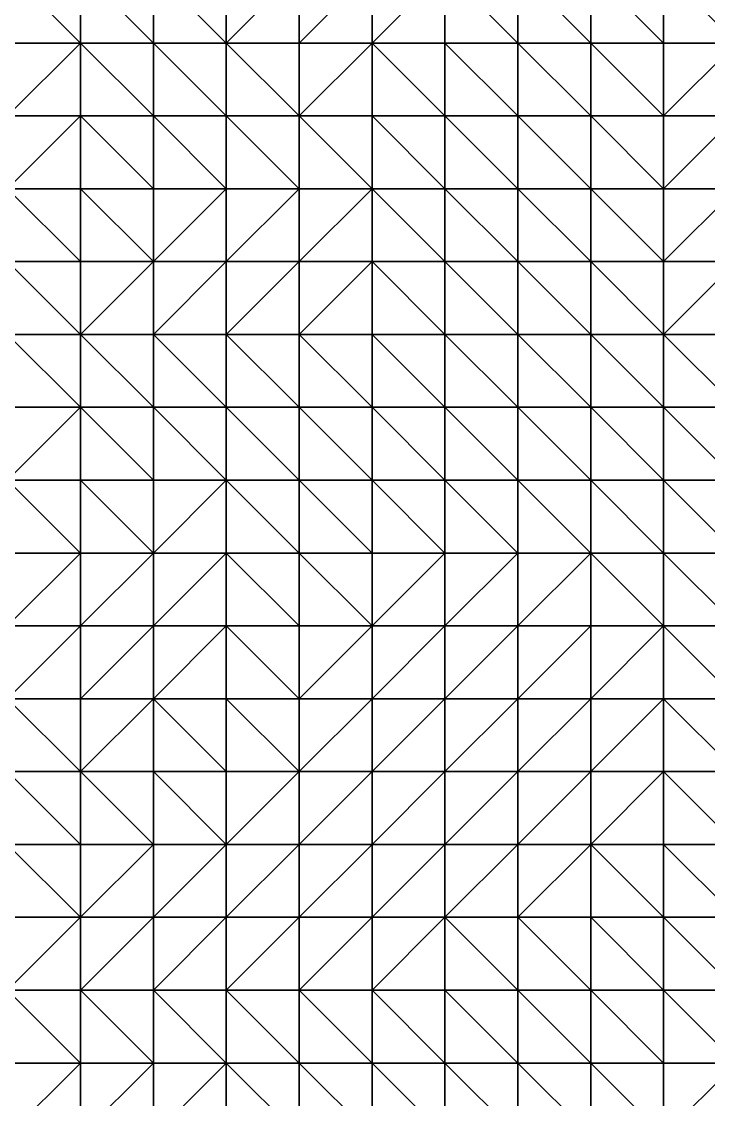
# Model space of a CAD drawing. Header units: metres. Extents: x -315 to 301, y -240 to 232.
# Drawn here: x 70.5 to 145.9, y -4 to 114.4 of the extents above; entities that cross this region are included whole.
import ezdxf

# ---------------------------------------------------------------- set-up
doc = ezdxf.new("R2010")
doc.units = ezdxf.units.M

msp = doc.modelspace()

# ---------------------------------------------------------------- linework, layer by layer
for points in [[(69, 120, -338.0451), (77, 112, -338.5157), (77, 120, -337.1039), (77.0001, 120.0001, -337.1039)], [(69, 120, -338.0451), (69, 112, -344.1628), (77, 112, -338.5157), (77.0001, 112.0001, -338.5156)], [(77, 120, -337.1039), (85, 112, -338.0451), (85, 120, -338.9863), (85.0001, 120.0001, -338.9862)], [(77, 120, -337.1039), (77, 112, -338.5157), (85, 112, -338.0451), (85.0001, 112.0001, -338.045)], [(85, 120, -338.9863), (93, 112, -341.8098), (93, 120, -344.6334), (93.0001, 120.0001, -344.6333)], [(85, 120, -338.9863), (85, 112, -338.0451), (93, 112, -341.8098), (93.0001, 112.0001, -341.8098)], [(93, 112, -341.8098), (101, 112, -348.8687), (101, 120, -352.6334), (101.0001, 120.0001, -352.6333)], [(93, 112, -341.8098), (101, 120, -352.6334), (93, 120, -344.6334), (93.0001, 120.0001, -344.6333)], [(101, 112, -348.8687), (109, 112, -356.8687), (109, 120, -362.5158), (109.0001, 120.0001, -362.5157)], [(101, 112, -348.8687), (109, 120, -362.5158), (101, 120, -352.6334), (101.0001, 120.0001, -352.6333)], [(109, 112, -356.8687), (117, 112, -364.8687), (117, 120, -372.8687), (117.0001, 120.0001, -372.8686)], [(109, 112, -356.8687), (117, 120, -372.8687), (109, 120, -362.5158), (109.0001, 120.0001, -362.5157)], [(125, 112, -371.9275), (125, 120, -382.2804), (117, 120, -372.8687), (117.0001, 120.0001, -372.8686)], [(125, 112, -371.9275), (117, 120, -372.8687), (117, 112, -364.8687), (117.0001, 112.0001, -364.8686)], [(133, 112, -380.8687), (133, 120, -391.6922), (125, 120, -382.2804), (125.0001, 120.0001, -382.2803)], [(133, 112, -380.8687), (125, 120, -382.2804), (125, 112, -371.9275), (125.0001, 112.0001, -371.9274)], [(141, 112, -390.2804), (141, 120, -398.2804), (133, 120, -391.6922), (133.0001, 120.0001, -391.6921)], [(141, 112, -390.2804), (133, 120, -391.6922), (133, 112, -380.8687), (133.0001, 112.0001, -380.8686)], [(149, 112, -397.8098), (149, 120, -401.5745), (141, 120, -398.2804), (141.0001, 120.0001, -398.2803)], [(149, 112, -397.8098), (141, 120, -398.2804), (141, 112, -390.2804), (141.0001, 112.0001, -390.2803)], [(69, 104, -349.3393), (77, 104, -341.3393), (77, 112, -338.5157), (77.0001, 112.0001, -338.5156)], [(69, 104, -349.3393), (77, 112, -338.5157), (69, 112, -344.1628), (69.0001, 112.0001, -344.1627)], [(77, 112, -338.5157), (85, 104, -339.4569), (85, 112, -338.0451), (85.0001, 112.0001, -338.045)], [(77, 112, -338.5157), (77, 104, -341.3393), (85, 104, -339.4569), (85.0001, 104.0001, -339.4568)], [(85, 112, -338.0451), (93, 104, -342.751), (93, 112, -341.8098), (93.0001, 112.0001, -341.8098)], [(85, 112, -338.0451), (85, 104, -339.4569), (93, 104, -342.751), (93.0001, 104.0001, -342.7509)], [(93, 112, -341.8098), (101, 104, -348.8687), (101, 112, -348.8687), (101.0001, 112.0001, -348.8686)], [(93, 112, -341.8098), (93, 104, -342.751), (101, 104, -348.8687), (101.0001, 104.0001, -348.8686)], [(101, 104, -348.8687), (109, 104, -355.9275), (109, 112, -356.8687), (109.0001, 112.0001, -356.8686)], [(101, 104, -348.8687), (109, 112, -356.8687), (101, 112, -348.8687), (101.0001, 112.0001, -348.8686)], [(109, 112, -356.8687), (117, 104, -361.104), (117, 112, -364.8687), (117.0001, 112.0001, -364.8686)], [(109, 112, -356.8687), (109, 104, -355.9275), (117, 104, -361.104), (117.0001, 104.0001, -361.1039)], [(117, 112, -364.8687), (125, 104, -365.8098), (125, 112, -371.9275), (125.0001, 112.0001, -371.9274)], [(117, 112, -364.8687), (117, 104, -361.104), (125, 104, -365.8098), (125.0001, 104.0001, -365.8098)], [(133, 104, -370.9863), (133, 112, -380.8687), (125, 112, -371.9275), (125.0001, 112.0001, -371.9274)], [(133, 104, -370.9863), (125, 112, -371.9275), (125, 104, -365.8098), (125.0001, 104.0001, -365.8098)], [(141, 104, -379.9275), (141, 112, -390.2804), (133, 112, -380.8687), (133.0001, 112.0001, -380.8686)], [(141, 104, -379.9275), (133, 112, -380.8687), (133, 104, -370.9863), (133.0001, 104.0001, -370.9862)], [(141, 104, -379.9275), (149, 104, -390.2804), (149, 112, -397.8098), (149.0001, 112.0001, -397.8098)], [(141, 104, -379.9275), (149, 112, -397.8098), (141, 112, -390.2804), (141.0001, 112.0001, -390.2803)], [(69, 96, -354.0451), (77, 96, -346.9863), (77, 104, -341.3393), (77.0001, 104.0001, -341.3392)], [(69, 96, -354.0451), (77, 104, -341.3393), (69, 104, -349.3393), (69.0001, 104.0001, -349.3392)], [(77, 104, -341.3393), (85, 96, -344.6334), (85, 104, -339.4569), (85.0001, 104.0001, -339.4568)], [(77, 104, -341.3393), (77, 96, -346.9863), (85, 96, -344.6334), (85.0001, 96.0001, -344.6333)], [(85, 104, -339.4569), (93, 96, -348.3981), (93, 104, -342.751), (93.0001, 104.0001, -342.7509)], [(85, 104, -339.4569), (85, 96, -344.6334), (93, 96, -348.3981), (93.0001, 96.0001, -348.398)], [(93, 104, -342.751), (101, 96, -354.0451), (101, 104, -348.8687), (101.0001, 104.0001, -348.8686)], [(93, 104, -342.751), (93, 96, -348.3981), (101, 96, -354.0451), (101.0001, 96.0001, -354.045)], [(101, 104, -348.8687), (109, 96, -359.2216), (109, 104, -355.9275), (109.0001, 104.0001, -355.9274)], [(101, 104, -348.8687), (101, 96, -354.0451), (109, 96, -359.2216), (109.0001, 96.0001, -359.2215)], [(109, 104, -355.9275), (117, 96, -361.5745), (117, 104, -361.104), (117.0001, 104.0001, -361.1039)], [(109, 104, -355.9275), (109, 96, -359.2216), (117, 96, -361.5745), (117.0001, 96.0001, -361.5745)], [(117, 104, -361.104), (125, 96, -362.5158), (125, 104, -365.8098), (125.0001, 104.0001, -365.8098)], [(117, 104, -361.104), (117, 96, -361.5745), (125, 96, -362.5158), (125.0001, 96.0001, -362.5157)], [(125, 104, -365.8098), (133, 96, -363.9275), (133, 104, -370.9863), (133.0001, 104.0001, -370.9862)], [(125, 104, -365.8098), (125, 96, -362.5158), (133, 96, -363.9275), (133.0001, 96.0001, -363.9274)], [(141, 96, -369.5745), (141, 104, -379.9275), (133, 104, -370.9863), (133.0001, 104.0001, -370.9862)], [(141, 96, -369.5745), (133, 104, -370.9863), (133, 96, -363.9275), (133.0001, 96.0001, -363.9274)], [(141, 96, -369.5745), (149, 96, -380.3981), (149, 104, -390.2804), (149.0001, 104.0001, -390.2803)], [(141, 96, -369.5745), (149, 104, -390.2804), (141, 104, -379.9275), (141.0001, 104.0001, -379.9274)], [(69, 96, -354.0451), (77, 88, -356.8687), (77, 96, -346.9863), (77.0001, 96.0001, -346.9862)], [(69, 96, -354.0451), (69, 88, -361.104), (77, 88, -356.8687), (77.0001, 88.0001, -356.8686)], [(77, 96, -346.9863), (85, 88, -355.4569), (85, 96, -344.6334), (85.0001, 96.0001, -344.6333)], [(77, 96, -346.9863), (77, 88, -356.8687), (85, 88, -355.4569), (85.0001, 88.0001, -355.4568)], [(85, 88, -355.4569), (93, 88, -358.751), (93, 96, -348.3981), (93.0001, 96.0001, -348.398)], [(85, 88, -355.4569), (93, 96, -348.3981), (85, 96, -344.6334), (85.0001, 96.0001, -344.6333)], [(93, 88, -358.751), (101, 88, -363.4569), (101, 96, -354.0451), (101.0001, 96.0001, -354.045)], [(93, 88, -358.751), (101, 96, -354.0451), (93, 96, -348.3981), (93.0001, 96.0001, -348.398)], [(101, 88, -363.4569), (109, 88, -365.8098), (109, 96, -359.2216), (109.0001, 96.0001, -359.2215)], [(101, 88, -363.4569), (109, 96, -359.2216), (101, 96, -354.0451), (101.0001, 96.0001, -354.045)], [(109, 96, -359.2216), (117, 88, -364.3981), (117, 96, -361.5745), (117.0001, 96.0001, -361.5745)], [(109, 96, -359.2216), (109, 88, -365.8098), (117, 88, -364.3981), (117.0001, 88.0001, -364.398)], [(117, 96, -361.5745), (125, 88, -361.5745), (125, 96, -362.5158), (125.0001, 96.0001, -362.5157)], [(117, 96, -361.5745), (117, 88, -364.3981), (125, 88, -361.5745), (125.0001, 88.0001, -361.5745)], [(125, 96, -362.5158), (133, 88, -359.6922), (133, 96, -363.9275), (133.0001, 96.0001, -363.9274)], [(125, 96, -362.5158), (125, 88, -361.5745), (133, 88, -359.6922), (133.0001, 88.0001, -359.6921)], [(133, 96, -363.9275), (141, 88, -361.5745), (141, 96, -369.5745), (141.0001, 96.0001, -369.5745)], [(133, 96, -363.9275), (133, 88, -359.6922), (141, 88, -361.5745), (141.0001, 88.0001, -361.5745)], [(141, 88, -361.5745), (149, 88, -370.0451), (149, 96, -380.3981), (149.0001, 96.0001, -380.398)], [(141, 88, -361.5745), (149, 96, -380.3981), (141, 96, -369.5745), (141.0001, 96.0001, -369.5745)], [(69, 88, -361.104), (77, 80, -368.6334), (77, 88, -356.8687), (77.0001, 88.0001, -356.8686)], [(69, 88, -361.104), (69, 80, -371.9275), (77, 80, -368.6334), (77.0001, 80.0001, -368.6333)], [(77, 80, -368.6334), (85, 80, -368.6334), (85, 88, -355.4569), (85.0001, 88.0001, -355.4568)], [(77, 80, -368.6334), (85, 88, -355.4569), (77, 88, -356.8687), (77.0001, 88.0001, -356.8686)], [(85, 80, -368.6334), (93, 80, -370.5157), (93, 88, -358.751), (93.0001, 88.0001, -358.7509)], [(85, 80, -368.6334), (93, 88, -358.751), (85, 88, -355.4569), (85.0001, 88.0001, -355.4568)], [(93, 80, -370.5157), (101, 80, -372.3981), (101, 88, -363.4569), (101.0001, 88.0001, -363.4568)], [(93, 80, -370.5157), (101, 88, -363.4569), (93, 88, -358.751), (93.0001, 88.0001, -358.7509)], [(101, 80, -372.3981), (109, 80, -372.3981), (109, 88, -365.8098), (109.0001, 88.0001, -365.8098)], [(101, 80, -372.3981), (109, 88, -365.8098), (101, 88, -363.4569), (101.0001, 88.0001, -363.4568)], [(109, 88, -365.8098), (117, 80, -368.6334), (117, 88, -364.3981), (117.0001, 88.0001, -364.398)], [(109, 88, -365.8098), (109, 80, -372.3981), (117, 80, -368.6334), (117.0001, 80.0001, -368.6333)], [(117, 88, -364.3981), (125, 80, -362.9863), (125, 88, -361.5745), (125.0001, 88.0001, -361.5745)], [(117, 88, -364.3981), (117, 80, -368.6334), (125, 80, -362.9863), (125.0001, 80.0001, -362.9862)], [(125, 88, -361.5745), (133, 80, -358.2804), (133, 88, -359.6922), (133.0001, 88.0001, -359.6921)], [(125, 88, -361.5745), (125, 80, -362.9863), (133, 80, -358.2804), (133.0001, 80.0001, -358.2803)], [(133, 88, -359.6922), (141, 80, -356.8687), (141, 88, -361.5745), (141.0001, 88.0001, -361.5745)], [(133, 88, -359.6922), (133, 80, -358.2804), (141, 80, -356.8687), (141.0001, 80.0001, -356.8686)], [(141, 80, -356.8687), (149, 80, -362.5158), (149, 88, -370.0451), (149.0001, 88.0001, -370.045)], [(141, 80, -356.8687), (149, 88, -370.0451), (141, 88, -361.5745), (141.0001, 88.0001, -361.5745)], [(69, 80, -371.9275), (77, 72, -366.751), (77, 80, -368.6334), (77.0001, 80.0001, -368.6333)], [(69, 80, -371.9275), (69, 72, -368.1628), (77, 72, -366.751), (77.0001, 72.0001, -366.7509)], [(77, 80, -368.6334), (85, 72, -369.5745), (85, 80, -368.6334), (85.0001, 80.0001, -368.6333)], [(77, 80, -368.6334), (77, 72, -366.751), (85, 72, -369.5745), (85.0001, 72.0001, -369.5745)], [(85, 80, -368.6334), (93, 72, -373.8098), (93, 80, -370.5157), (93.0001, 80.0001, -370.5156)], [(85, 80, -368.6334), (85, 72, -369.5745), (93, 72, -373.8098), (93.0001, 72.0001, -373.8098)], [(93, 80, -370.5157), (101, 72, -376.1628), (101, 80, -372.3981), (101.0001, 80.0001, -372.398)], [(93, 80, -370.5157), (93, 72, -373.8098), (101, 72, -376.1628), (101.0001, 72.0001, -376.1627)], [(101, 80, -372.3981), (109, 72, -375.6922), (109, 80, -372.3981), (109.0001, 80.0001, -372.398)], [(101, 80, -372.3981), (101, 72, -376.1628), (109, 72, -375.6922), (109.0001, 72.0001, -375.6921)], [(109, 80, -372.3981), (117, 72, -371.4569), (117, 80, -368.6334), (117.0001, 80.0001, -368.6333)], [(109, 80, -372.3981), (109, 72, -375.6922), (117, 72, -371.4569), (117.0001, 72.0001, -371.4568)], [(117, 80, -368.6334), (125, 72, -365.3393), (125, 80, -362.9863), (125.0001, 80.0001, -362.9862)], [(117, 80, -368.6334), (117, 72, -371.4569), (125, 72, -365.3393), (125.0001, 72.0001, -365.3392)], [(125, 80, -362.9863), (133, 72, -358.751), (133, 80, -358.2804), (133.0001, 80.0001, -358.2803)], [(125, 80, -362.9863), (125, 72, -365.3393), (133, 72, -358.751), (133.0001, 72.0001, -358.7509)], [(133, 80, -358.2804), (141, 72, -355.4569), (141, 80, -356.8687), (141.0001, 80.0001, -356.8686)], [(133, 80, -358.2804), (133, 72, -358.751), (141, 72, -355.4569), (141.0001, 72.0001, -355.4568)], [(141, 80, -356.8687), (149, 72, -358.2804), (149, 80, -362.5158), (149.0001, 80.0001, -362.5157)], [(141, 80, -356.8687), (141, 72, -355.4569), (149, 72, -358.2804), (149.0001, 72.0001, -358.2803)], [(77, 72, -366.751), (69, 72, -368.1628), (69, 64, -346.5157), (69.0001, 64.0001, -346.5156)], [(77, 72, -366.751), (69, 64, -346.5157), (77, 64, -348.8687), (77.0001, 64.0001, -348.8686)], [(85, 64, -356.8687), (85, 72, -369.5745), (77, 72, -366.751), (77.0001, 72.0001, -366.7509)], [(85, 64, -356.8687), (77, 72, -366.751), (77, 64, -348.8687), (77.0001, 64.0001, -348.8686)], [(93, 64, -367.6922), (93, 72, -373.8098), (85, 72, -369.5745), (85.0001, 72.0001, -369.5745)], [(93, 64, -367.6922), (85, 72, -369.5745), (85, 64, -356.8687), (85.0001, 64.0001, -356.8686)], [(93, 72, -373.8098), (101, 64, -373.8098), (101, 72, -376.1628), (101.0001, 72.0001, -376.1627)], [(93, 72, -373.8098), (93, 64, -367.6922), (101, 64, -373.8098), (101.0001, 64.0001, -373.8098)], [(101, 72, -376.1628), (109, 64, -374.751), (109, 72, -375.6922), (109.0001, 72.0001, -375.6921)], [(101, 72, -376.1628), (101, 64, -373.8098), (109, 64, -374.751), (109.0001, 64.0001, -374.7509)], [(109, 72, -375.6922), (117, 64, -371.4569), (117, 72, -371.4569), (117.0001, 72.0001, -371.4568)], [(109, 72, -375.6922), (109, 64, -374.751), (117, 64, -371.4569), (117.0001, 64.0001, -371.4568)], [(117, 72, -371.4569), (125, 64, -366.2804), (125, 72, -365.3393), (125.0001, 72.0001, -365.3392)], [(117, 72, -371.4569), (117, 64, -371.4569), (125, 64, -366.2804), (125.0001, 64.0001, -366.2803)], [(125, 72, -365.3393), (133, 64, -360.6334), (133, 72, -358.751), (133.0001, 72.0001, -358.7509)], [(125, 72, -365.3393), (125, 64, -366.2804), (133, 64, -360.6334), (133.0001, 64.0001, -360.6333)], [(133, 72, -358.751), (141, 64, -355.9275), (141, 72, -355.4569), (141.0001, 72.0001, -355.4568)], [(133, 72, -358.751), (133, 64, -360.6334), (141, 64, -355.9275), (141.0001, 64.0001, -355.9274)], [(141, 72, -355.4569), (149, 64, -357.3393), (149, 72, -358.2804), (149.0001, 72.0001, -358.2803)], [(141, 72, -355.4569), (141, 64, -355.9275), (149, 64, -357.3393), (149.0001, 64.0001, -357.3392)], [(77, 56, -335.6922), (77, 64, -348.8687), (69, 64, -346.5157), (69.0001, 64.0001, -346.5156)], [(77, 56, -335.6922), (69, 64, -346.5157), (69, 56, -328.6334), (69.0001, 56.0001, -328.6333)], [(85, 56, -347.9275), (85, 64, -356.8687), (77, 64, -348.8687), (77.0001, 64.0001, -348.8686)], [(85, 56, -347.9275), (77, 64, -348.8687), (77, 56, -335.6922), (77.0001, 56.0001, -335.6921)], [(85, 56, -347.9275), (93, 56, -362.0451), (93, 64, -367.6922), (93.0001, 64.0001, -367.6921)], [(85, 56, -347.9275), (93, 64, -367.6922), (85, 64, -356.8687), (85.0001, 64.0001, -356.8686)], [(93, 64, -367.6922), (101, 56, -369.5745), (101, 64, -373.8098), (101.0001, 64.0001, -373.8098)], [(93, 64, -367.6922), (93, 56, -362.0451), (101, 56, -369.5745), (101.0001, 56.0001, -369.5745)], [(101, 64, -373.8098), (109, 56, -370.0451), (109, 64, -374.751), (109.0001, 64.0001, -374.7509)], [(101, 64, -373.8098), (101, 56, -369.5745), (109, 56, -370.0451), (109.0001, 56.0001, -370.045)], [(109, 64, -374.751), (117, 56, -367.6922), (117, 64, -371.4569), (117.0001, 64.0001, -371.4568)], [(109, 64, -374.751), (109, 56, -370.0451), (117, 56, -367.6922), (117.0001, 56.0001, -367.6921)], [(117, 64, -371.4569), (125, 56, -363.4569), (125, 64, -366.2804), (125.0001, 64.0001, -366.2803)], [(117, 64, -371.4569), (117, 56, -367.6922), (125, 56, -363.4569), (125.0001, 56.0001, -363.4568)], [(125, 64, -366.2804), (133, 56, -358.751), (133, 64, -360.6334), (133.0001, 64.0001, -360.6333)], [(125, 64, -366.2804), (125, 56, -363.4569), (133, 56, -358.751), (133.0001, 56.0001, -358.7509)], [(133, 64, -360.6334), (141, 56, -354.9863), (141, 64, -355.9275), (141.0001, 64.0001, -355.9274)], [(133, 64, -360.6334), (133, 56, -358.751), (141, 56, -354.9863), (141.0001, 56.0001, -354.9862)], [(141, 64, -355.9275), (149, 56, -355.9275), (149, 64, -357.3393), (149.0001, 64.0001, -357.3392)], [(141, 64, -355.9275), (141, 56, -354.9863), (149, 56, -355.9275), (149.0001, 56.0001, -355.9274)], [(69, 48, -322.9863), (77, 48, -331.9275), (77, 56, -335.6922), (77.0001, 56.0001, -335.6921)], [(69, 48, -322.9863), (77, 56, -335.6922), (69, 56, -328.6334), (69.0001, 56.0001, -328.6333)], [(77, 48, -331.9275), (85, 48, -345.5745), (85, 56, -347.9275), (85.0001, 56.0001, -347.9274)], [(77, 48, -331.9275), (85, 56, -347.9275), (77, 56, -335.6922), (77.0001, 56.0001, -335.6921)], [(85, 48, -345.5745), (93, 48, -357.8098), (93, 56, -362.0451), (93.0001, 56.0001, -362.045)], [(85, 48, -345.5745), (93, 56, -362.0451), (85, 56, -347.9275), (85.0001, 56.0001, -347.9274)], [(93, 56, -362.0451), (101, 48, -362.5158), (101, 56, -369.5745), (101.0001, 56.0001, -369.5745)], [(93, 56, -362.0451), (93, 48, -357.8098), (101, 48, -362.5158), (101.0001, 48.0001, -362.5157)], [(109, 48, -361.5745), (109, 56, -370.0451), (101, 56, -369.5745), (101.0001, 56.0001, -369.5745)], [(109, 48, -361.5745), (101, 56, -369.5745), (101, 48, -362.5158), (101.0001, 48.0001, -362.5157)], [(117, 56, -367.6922), (109, 56, -370.0451), (109, 48, -361.5745), (109.0001, 48.0001, -361.5745)], [(117, 56, -367.6922), (109, 48, -361.5745), (117, 48, -358.751), (117.0001, 48.0001, -358.7509)], [(125, 56, -363.4569), (117, 56, -367.6922), (117, 48, -358.751), (117.0001, 48.0001, -358.7509)], [(125, 56, -363.4569), (117, 48, -358.751), (125, 48, -354.9863), (125.0001, 48.0001, -354.9862)], [(133, 56, -358.751), (125, 56, -363.4569), (125, 48, -354.9863), (125.0001, 48.0001, -354.9862)], [(133, 56, -358.751), (125, 48, -354.9863), (133, 48, -352.1628), (133.0001, 48.0001, -352.1627)], [(133, 56, -358.751), (141, 48, -350.2804), (141, 56, -354.9863), (141.0001, 56.0001, -354.9862)], [(133, 56, -358.751), (133, 48, -352.1628), (141, 48, -350.2804), (141.0001, 48.0001, -350.2803)], [(141, 56, -354.9863), (149, 48, -351.2216), (149, 56, -355.9275), (149.0001, 56.0001, -355.9274)], [(141, 56, -354.9863), (141, 48, -350.2804), (149, 48, -351.2216), (149.0001, 48.0001, -351.2215)], [(69, 40, -325.3393), (77, 40, -332.3981), (77, 48, -331.9275), (77.0001, 48.0001, -331.9274)], [(69, 40, -325.3393), (77, 48, -331.9275), (69, 48, -322.9863), (69.0001, 48.0001, -322.9862)], [(77, 40, -332.3981), (85, 40, -343.2216), (85, 48, -345.5745), (85.0001, 48.0001, -345.5745)], [(77, 40, -332.3981), (85, 48, -345.5745), (77, 48, -331.9275), (77.0001, 48.0001, -331.9274)], [(85, 40, -343.2216), (93, 40, -351.2216), (93, 48, -357.8098), (93.0001, 48.0001, -357.8098)], [(85, 40, -343.2216), (93, 48, -357.8098), (85, 48, -345.5745), (85.0001, 48.0001, -345.5745)], [(101, 40, -352.6334), (101, 48, -362.5158), (93, 48, -357.8098), (93.0001, 48.0001, -357.8098)], [(101, 40, -352.6334), (93, 48, -357.8098), (93, 40, -351.2216), (93.0001, 40.0001, -351.2215)], [(109, 48, -361.5745), (101, 48, -362.5158), (101, 40, -352.6334), (101.0001, 40.0001, -352.6333)], [(109, 48, -361.5745), (101, 40, -352.6334), (109, 40, -350.2804), (109.0001, 40.0001, -350.2803)], [(117, 48, -358.751), (109, 48, -361.5745), (109, 40, -350.2804), (109.0001, 40.0001, -350.2803)], [(117, 48, -358.751), (109, 40, -350.2804), (117, 40, -346.5157), (117.0001, 40.0001, -346.5156)], [(125, 48, -354.9863), (117, 48, -358.751), (117, 40, -346.5157), (117.0001, 40.0001, -346.5156)], [(125, 48, -354.9863), (117, 40, -346.5157), (125, 40, -343.2216), (125.0001, 40.0001, -343.2215)], [(133, 48, -352.1628), (125, 48, -354.9863), (125, 40, -343.2216), (125.0001, 40.0001, -343.2215)], [(133, 48, -352.1628), (125, 40, -343.2216), (133, 40, -341.3393), (133.0001, 40.0001, -341.3392)], [(141, 48, -350.2804), (133, 48, -352.1628), (133, 40, -341.3393), (133.0001, 40.0001, -341.3392)], [(141, 48, -350.2804), (133, 40, -341.3393), (141, 40, -340.8687), (141.0001, 40.0001, -340.8686)], [(149, 40, -342.2804), (149, 48, -351.2216), (141, 48, -350.2804), (141.0001, 48.0001, -350.2803)], [(149, 40, -342.2804), (141, 48, -350.2804), (141, 40, -340.8687), (141.0001, 40.0001, -340.8686)], [(69, 40, -325.3393), (77, 32, -335.2216), (77, 40, -332.3981), (77.0001, 40.0001, -332.398)], [(69, 40, -325.3393), (69, 32, -331.9275), (77, 32, -335.2216), (77.0001, 32.0001, -335.2215)], [(77, 32, -335.2216), (85, 32, -340.8687), (85, 40, -343.2216), (85.0001, 40.0001, -343.2215)], [(77, 32, -335.2216), (85, 40, -343.2216), (77, 40, -332.3981), (77.0001, 40.0001, -332.398)], [(93, 32, -342.751), (93, 40, -351.2216), (85, 40, -343.2216), (85.0001, 40.0001, -343.2215)], [(93, 32, -342.751), (85, 40, -343.2216), (85, 32, -340.8687), (85.0001, 32.0001, -340.8686)], [(101, 32, -340.8687), (101, 40, -352.6334), (93, 40, -351.2216), (93.0001, 40.0001, -351.2215)], [(101, 32, -340.8687), (93, 40, -351.2216), (93, 32, -342.751), (93.0001, 32.0001, -342.7509)], [(109, 40, -350.2804), (101, 40, -352.6334), (101, 32, -340.8687), (101.0001, 32.0001, -340.8686)], [(109, 40, -350.2804), (101, 32, -340.8687), (109, 32, -337.1039), (109.0001, 32.0001, -337.1039)], [(117, 40, -346.5157), (109, 40, -350.2804), (109, 32, -337.1039), (109.0001, 32.0001, -337.1039)], [(117, 40, -346.5157), (109, 32, -337.1039), (117, 32, -333.3393), (117.0001, 32.0001, -333.3392)], [(125, 40, -343.2216), (117, 40, -346.5157), (117, 32, -333.3393), (117.0001, 32.0001, -333.3392)], [(125, 40, -343.2216), (117, 32, -333.3393), (125, 32, -330.5158), (125.0001, 32.0001, -330.5157)], [(133, 40, -341.3393), (125, 40, -343.2216), (125, 32, -330.5158), (125.0001, 32.0001, -330.5157)], [(133, 40, -341.3393), (125, 32, -330.5158), (133, 32, -329.5745), (133.0001, 32.0001, -329.5745)], [(141, 40, -340.8687), (133, 40, -341.3393), (133, 32, -329.5745), (133.0001, 32.0001, -329.5745)], [(141, 40, -340.8687), (133, 32, -329.5745), (141, 32, -329.5745), (141.0001, 32.0001, -329.5745)], [(149, 32, -330.9863), (149, 40, -342.2804), (141, 40, -340.8687), (141.0001, 40.0001, -340.8686)], [(149, 32, -330.9863), (141, 40, -340.8687), (141, 32, -329.5745), (141.0001, 32.0001, -329.5745)], [(69, 32, -331.9275), (77, 24, -333.8098), (77, 32, -335.2216), (77.0001, 32.0001, -335.2215)], [(69, 32, -331.9275), (69, 24, -332.8687), (77, 24, -333.8098), (77.0001, 24.0001, -333.8098)], [(77, 32, -335.2216), (85, 24, -333.8098), (85, 32, -340.8687), (85.0001, 32.0001, -340.8686)], [(77, 32, -335.2216), (77, 24, -333.8098), (85, 24, -333.8098), (85.0001, 24.0001, -333.8098)], [(93, 24, -331.9275), (93, 32, -342.751), (85, 32, -340.8687), (85.0001, 32.0001, -340.8686)], [(93, 24, -331.9275), (85, 32, -340.8687), (85, 24, -333.8098), (85.0001, 24.0001, -333.8098)], [(101, 32, -340.8687), (93, 32, -342.751), (93, 24, -331.9275), (93.0001, 24.0001, -331.9274)], [(101, 32, -340.8687), (93, 24, -331.9275), (101, 24, -328.1628), (101.0001, 24.0001, -328.1627)], [(109, 32, -337.1039), (101, 32, -340.8687), (101, 24, -328.1628), (101.0001, 24.0001, -328.1627)], [(109, 32, -337.1039), (101, 24, -328.1628), (109, 24, -323.9275), (109.0001, 24.0001, -323.9274)], [(117, 32, -333.3393), (109, 32, -337.1039), (109, 24, -323.9275), (109.0001, 24.0001, -323.9274)], [(117, 32, -333.3393), (109, 24, -323.9275), (117, 24, -320.1628), (117.0001, 24.0001, -320.1627)], [(125, 32, -330.5158), (117, 32, -333.3393), (117, 24, -320.1628), (117.0001, 24.0001, -320.1627)], [(125, 32, -330.5158), (117, 24, -320.1628), (125, 24, -318.2804), (125.0001, 24.0001, -318.2803)], [(133, 32, -329.5745), (125, 32, -330.5158), (125, 24, -318.2804), (125.0001, 24.0001, -318.2803)], [(133, 32, -329.5745), (125, 24, -318.2804), (133, 24, -317.8098), (133.0001, 24.0001, -317.8098)], [(141, 32, -329.5745), (133, 32, -329.5745), (133, 24, -317.8098), (133.0001, 24.0001, -317.8098)], [(141, 32, -329.5745), (133, 24, -317.8098), (141, 24, -318.2804), (141.0001, 24.0001, -318.2803)], [(149, 24, -320.1628), (149, 32, -330.9863), (141, 32, -329.5745), (141.0001, 32.0001, -329.5745)], [(149, 24, -320.1628), (141, 32, -329.5745), (141, 24, -318.2804), (141.0001, 24.0001, -318.2803)], [(77, 16, -325.3393), (77, 24, -333.8098), (69, 24, -332.8687), (69.0001, 24.0001, -332.8686)], [(77, 16, -325.3393), (69, 24, -332.8687), (69, 16, -326.2804), (69.0001, 16.0001, -326.2803)], [(85, 24, -333.8098), (77, 24, -333.8098), (77, 16, -325.3393), (77.0001, 16.0001, -325.3392)], [(85, 24, -333.8098), (77, 16, -325.3393), (85, 16, -322.5158), (85.0001, 16.0001, -322.5157)], [(93, 24, -331.9275), (85, 24, -333.8098), (85, 16, -322.5158), (85.0001, 16.0001, -322.5157)], [(93, 24, -331.9275), (85, 16, -322.5158), (93, 16, -318.751), (93.0001, 16.0001, -318.7509)], [(101, 24, -328.1628), (93, 24, -331.9275), (93, 16, -318.751), (93.0001, 16.0001, -318.7509)], [(101, 24, -328.1628), (93, 16, -318.751), (101, 16, -315.4569), (101.0001, 16.0001, -315.4568)], [(109, 24, -323.9275), (101, 24, -328.1628), (101, 16, -315.4569), (101.0001, 16.0001, -315.4568)], [(109, 24, -323.9275), (101, 16, -315.4569), (109, 16, -311.2216), (109.0001, 16.0001, -311.2215)], [(117, 24, -320.1628), (109, 24, -323.9275), (109, 16, -311.2216), (109.0001, 16.0001, -311.2215)], [(117, 24, -320.1628), (109, 16, -311.2216), (117, 16, -308.8687), (117.0001, 16.0001, -308.8686)], [(125, 24, -318.2804), (117, 24, -320.1628), (117, 16, -308.8687), (117.0001, 16.0001, -308.8686)], [(125, 24, -318.2804), (117, 16, -308.8687), (125, 16, -307.9275), (125.0001, 16.0001, -307.9274)], [(133, 24, -317.8098), (125, 24, -318.2804), (125, 16, -307.9275), (125.0001, 16.0001, -307.9274)], [(133, 24, -317.8098), (125, 16, -307.9275), (133, 16, -307.9275), (133.0001, 16.0001, -307.9274)], [(141, 16, -308.8687), (141, 24, -318.2804), (133, 24, -317.8098), (133.0001, 24.0001, -317.8098)], [(141, 16, -308.8687), (133, 24, -317.8098), (133, 16, -307.9275), (133.0001, 16.0001, -307.9274)], [(149, 16, -311.6922), (149, 24, -320.1628), (141, 24, -318.2804), (141.0001, 24.0001, -318.2803)], [(149, 16, -311.6922), (141, 24, -318.2804), (141, 16, -308.8687), (141.0001, 16.0001, -308.8686)], [(77, 16, -325.3393), (69, 16, -326.2804), (69, 8, -315.9275), (69.0001, 8.0001, -315.9274)], [(77, 16, -325.3393), (69, 8, -315.9275), (77, 8, -313.5745), (77.0001, 8.0001, -313.5745)], [(85, 16, -322.5158), (77, 16, -325.3393), (77, 8, -313.5745), (77.0001, 8.0001, -313.5745)], [(85, 16, -322.5158), (77, 8, -313.5745), (85, 8, -310.751), (85.0001, 8.0001, -310.7509)], [(93, 16, -318.751), (85, 16, -322.5158), (85, 8, -310.751), (85.0001, 8.0001, -310.7509)], [(93, 16, -318.751), (85, 8, -310.751), (93, 8, -308.3981), (93.0001, 8.0001, -308.398)], [(101, 16, -315.4569), (93, 16, -318.751), (93, 8, -308.3981), (93.0001, 8.0001, -308.398)], [(101, 16, -315.4569), (93, 8, -308.3981), (101, 8, -306.0451), (101.0001, 8.0001, -306.045)], [(109, 16, -311.2216), (101, 16, -315.4569), (101, 8, -306.0451), (101.0001, 8.0001, -306.045)], [(109, 16, -311.2216), (101, 8, -306.0451), (109, 8, -303.2216), (109.0001, 8.0001, -303.2215)], [(117, 16, -308.8687), (109, 16, -311.2216), (109, 8, -303.2216), (109.0001, 8.0001, -303.2215)], [(117, 16, -308.8687), (109, 8, -303.2216), (117, 8, -301.3393), (117.0001, 8.0001, -301.3392)], [(117, 16, -308.8687), (125, 8, -300.8687), (125, 16, -307.9275), (125.0001, 16.0001, -307.9274)], [(117, 16, -308.8687), (117, 8, -301.3393), (125, 8, -300.8687), (125.0001, 8.0001, -300.8686)], [(125, 16, -307.9275), (133, 8, -302.2804), (133, 16, -307.9275), (133.0001, 16.0001, -307.9274)], [(125, 16, -307.9275), (125, 8, -300.8687), (133, 8, -302.2804), (133.0001, 8.0001, -302.2803)], [(133, 16, -307.9275), (141, 8, -304.1628), (141, 16, -308.8687), (141.0001, 16.0001, -308.8686)], [(133, 16, -307.9275), (133, 8, -302.2804), (141, 8, -304.1628), (141.0001, 8.0001, -304.1627)], [(141, 16, -308.8687), (149, 8, -307.9275), (149, 16, -311.6922), (149.0001, 16.0001, -311.6921)], [(141, 16, -308.8687), (141, 8, -304.1628), (149, 8, -307.9275), (149.0001, 8.0001, -307.9274)], [(69, 8, -315.9275), (77, 0, -309.8098), (77, 8, -313.5745), (77.0001, 8.0001, -313.5745)], [(69, 8, -315.9275), (69, 0, -309.8098), (77, 0, -309.8098), (77.0001, 0.0001, -309.8098)], [(77, 8, -313.5745), (85, 0, -309.3393), (85, 8, -310.751), (85.0001, 8.0001, -310.7509)], [(77, 8, -313.5745), (77, 0, -309.8098), (85, 0, -309.3393), (85.0001, 0.0001, -309.3392)], [(85, 8, -310.751), (93, 0, -308.3981), (93, 8, -308.3981), (93.0001, 8.0001, -308.398)], [(85, 8, -310.751), (85, 0, -309.3393), (93, 0, -308.3981), (93.0001, 0.0001, -308.398)], [(93, 8, -308.3981), (101, 0, -306.5157), (101, 8, -306.0451), (101.0001, 8.0001, -306.045)], [(93, 8, -308.3981), (93, 0, -308.3981), (101, 0, -306.5157), (101.0001, 0.0001, -306.5156)], [(101, 8, -306.0451), (109, 0, -303.6922), (109, 8, -303.2216), (109.0001, 8.0001, -303.2215)], [(101, 8, -306.0451), (101, 0, -306.5157), (109, 0, -303.6922), (109.0001, 0.0001, -303.6921)], [(109, 8, -303.2216), (117, 0, -300.8687), (117, 8, -301.3393), (117.0001, 8.0001, -301.3392)], [(109, 8, -303.2216), (109, 0, -303.6922), (117, 0, -300.8687), (117.0001, 0.0001, -300.8686)], [(117, 8, -301.3393), (125, 0, -300.3981), (125, 8, -300.8687), (125.0001, 8.0001, -300.8686)], [(117, 8, -301.3393), (117, 0, -300.8687), (125, 0, -300.3981), (125.0001, 0.0001, -300.398)], [(125, 8, -300.8687), (133, 0, -301.3393), (133, 8, -302.2804), (133.0001, 8.0001, -302.2803)], [(125, 8, -300.8687), (125, 0, -300.3981), (133, 0, -301.3393), (133.0001, 0.0001, -301.3392)], [(133, 8, -302.2804), (141, 0, -303.2216), (141, 8, -304.1628), (141.0001, 8.0001, -304.1627)], [(133, 8, -302.2804), (133, 0, -301.3393), (141, 0, -303.2216), (141.0001, 0.0001, -303.2215)], [(141, 8, -304.1628), (149, 0, -308.3981), (149, 8, -307.9275), (149.0001, 8.0001, -307.9274)], [(141, 8, -304.1628), (141, 0, -303.2216), (149, 0, -308.3981), (149.0001, 0.0001, -308.398)], [(69, -8, -318.751), (77, -8, -323.4569), (77, 0, -309.8098), (77.0001, 0.0001, -309.8098)], [(69, -8, -318.751), (77, 0, -309.8098), (69, 0, -309.8098), (69.0001, 0.0001, -309.8098)], [(77, -8, -323.4569), (85, -8, -326.2804), (85, 0, -309.3393), (85.0001, 0.0001, -309.3392)], [(77, -8, -323.4569), (85, 0, -309.3393), (77, 0, -309.8098), (77.0001, 0.0001, -309.8098)], [(85, -8, -326.2804), (93, -8, -326.2804), (93, 0, -308.3981), (93.0001, 0.0001, -308.398)], [(85, -8, -326.2804), (93, 0, -308.3981), (85, 0, -309.3393), (85.0001, 0.0001, -309.3392)], [(93, 0, -308.3981), (101, -8, -322.9863), (101, 0, -306.5157), (101.0001, 0.0001, -306.5156)], [(93, 0, -308.3981), (93, -8, -326.2804), (101, -8, -322.9863), (101.0001, -7.9999, -322.9862)], [(101, 0, -306.5157), (109, -8, -316.8687), (109, 0, -303.6922), (109.0001, 0.0001, -303.6921)], [(101, 0, -306.5157), (101, -8, -322.9863), (109, -8, -316.8687), (109.0001, -7.9999, -316.8686)], [(109, 0, -303.6922), (117, -8, -311.2216), (117, 0, -300.8687), (117.0001, 0.0001, -300.8686)], [(109, 0, -303.6922), (109, -8, -316.8687), (117, -8, -311.2216), (117.0001, -7.9999, -311.2215)], [(117, 0, -300.8687), (125, -8, -306.9863), (125, 0, -300.3981), (125.0001, 0.0001, -300.398)], [(117, 0, -300.8687), (117, -8, -311.2216), (125, -8, -306.9863), (125.0001, -7.9999, -306.9862)], [(125, 0, -300.3981), (133, -8, -305.104), (133, 0, -301.3393), (133.0001, 0.0001, -301.3392)], [(125, 0, -300.3981), (125, -8, -306.9863), (133, -8, -305.104), (133.0001, -7.9999, -305.1039)], [(133, 0, -301.3393), (141, -8, -306.5157), (141, 0, -303.2216), (141.0001, 0.0001, -303.2215)], [(133, 0, -301.3393), (133, -8, -305.104), (141, -8, -306.5157), (141.0001, -7.9999, -306.5156)], [(141, -8, -306.5157), (149, -8, -314.9863), (149, 0, -308.3981), (149.0001, 0.0001, -308.398)], [(141, -8, -306.5157), (149, 0, -308.3981), (141, 0, -303.2216), (141.0001, 0.0001, -303.2215)]]:
    msp.add_3dface(points)

doc.saveas('drawing.dxf')
